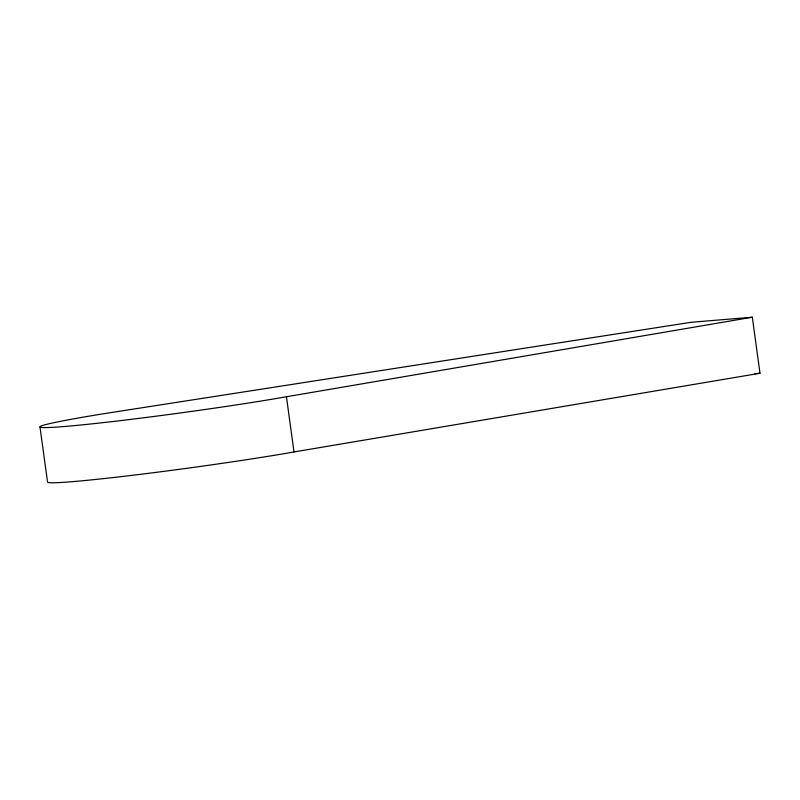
<?xml version="1.0" encoding="UTF-8"?>
<svg xmlns="http://www.w3.org/2000/svg" width="800" height="800" viewBox="0 0 800 800"><rect width="100%" height="100%" fill="white"/><g stroke="black" fill="none" stroke-linecap="round" stroke-linejoin="round"><path stroke-width="1.2" d="M752.32 317.22L691.34 322.26L107.19 413.18A143.84 5.25 -7.8 0 0 72.27 425.82A143.84 5.25 -7.8 0 0 286.44 396.75L752.32 317.22L760 373.25L294.01 451.95A143.84 5.25 -7.8 0 1 139.8 474.4A143.84 5.25 -7.8 0 1 47.57 482.25L40 427.05M755.02 373.66L760 373.25M286.44 396.75L294.01 451.95"/></g></svg>
